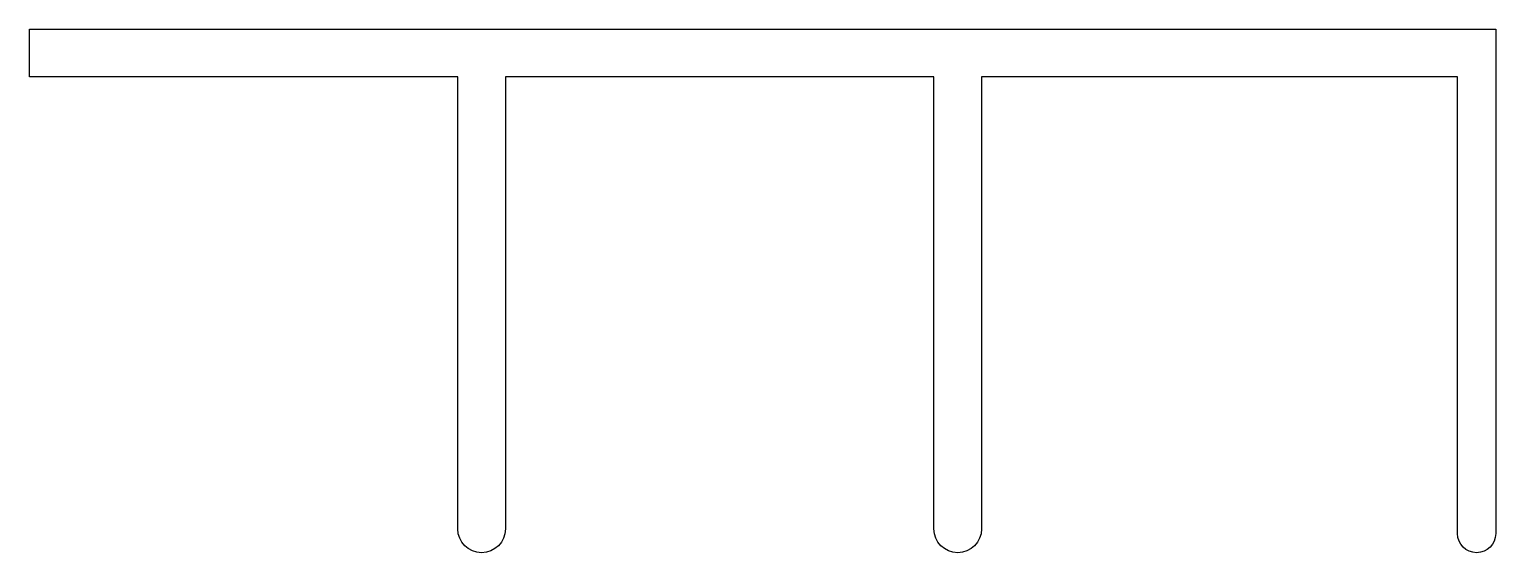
# Model space of a CAD drawing. Extents: x 228.2 to 274.4, y 251.6 to 268.1.
import ezdxf

# ---------------------------------------------------------------- set-up
doc = ezdxf.new("R2010")
doc.units = 0
doc.layers.add('ANA', color=220, linetype='CONTINUOUS')

msp = doc.modelspace()

# ---------------------------------------------------------------- linework, layer by layer
at = {"layer": 'ANA'}
msp.add_lwpolyline([(241.679, 266.581), (228.179, 266.581), (228.179, 268.081), (274.379, 268.081), (274.379, 252.181, -1), (273.179, 252.181), (273.179, 266.581), (258.179, 266.581), (258.179, 252.331, -1), (256.679, 252.331), (256.679, 266.581), (243.179, 266.581), (243.179, 252.331, -1), (241.679, 252.331)], format="xyb", close=True, dxfattribs=at)

doc.saveas('drawing.dxf')
